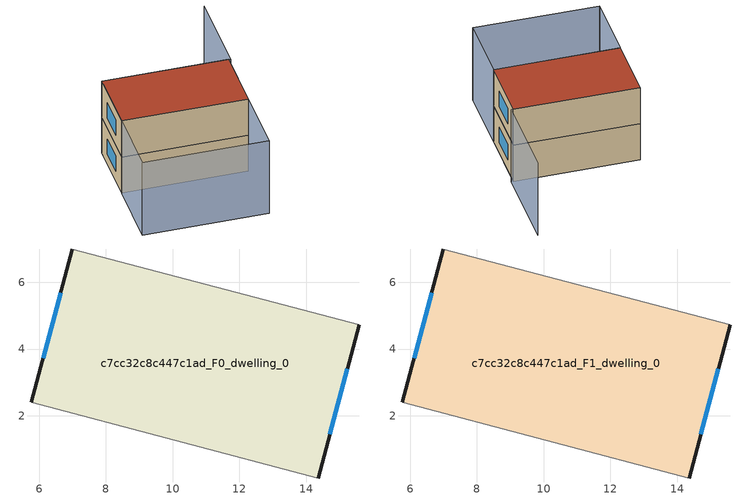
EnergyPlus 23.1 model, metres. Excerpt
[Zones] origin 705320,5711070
c7cc32c8c447c1ad_F0_dwelling_0
 floor ground (EU_floor_Construction): 15.59,4.73 14.36,0.14 5.77,2.41 7,7 z0
 wall outside (EU_wall_Construction): 7,7 5.77,2.41 / 14.36,0.14 15.59,4.73 z0:3
 wall adiabatic (EU_wall_Construction): 15.59,4.73 7,7 / 5.77,2.41 14.36,0.14 z0:3
 window (EU_Window_Construction): 6.65,5.68 6.12,3.72 / 14.71,1.46 15.24,3.41 z0.86:2.14
c7cc32c8c447c1ad_F1_dwelling_0
 floor to c7cc32c8c447c1ad_F0_dwelling_0 (EU_floor_Construction): 15.59,4.73 14.36,0.14 5.77,2.41 7,7 z3
 wall outside (EU_wall_Construction): 7,7 5.77,2.41 / 14.36,0.14 15.59,4.73 z3:6
 wall adiabatic (EU_wall_Construction): 15.59,4.73 7,7 / 5.77,2.41 14.36,0.14 z3:6
 window (EU_Window_Construction): 6.65,5.68 6.12,3.72 / 14.71,1.46 15.24,3.41 z3.86:5.14
 roof outside (EU_roof_Construction): 14.36,0.14 15.59,4.73 7,7 5.77,2.41 z6
shading: 4.52,-2.44 13.08,-4.7 / 17.35,10.84 15.73,4.69 / 15.73,4.69 7,7 / 5.77,2.41 14.36,0.14 / 14.36,0.14 13.08,-4.71 / 13.08,-4.71 4.49,-2.44 / 4.49,-2.44 5.77,2.41 z0:6
[Building]
EU S2 Campaign: North Axis=0; Terrain=City; Solar Distribution=FullExterior
[Site:Location]
London: Latitude=51.5; Longitude=-0.5; Time Zone=0; Elevation=25
[SizingPeriod:WeatherFileDays]
AnnualSizingPeriod: Begin Month=1; Begin Day of Month=1; End Month=12; End Day of Month=31; Day of Week for Start Day=Monday; Use Weather File Daylight Saving Period=No; Use Weather File Rain and Snow Indicators=No
[MATERIAL]
EU_InternalMass_Material: Roughness=MediumRough; Thickness=0.1; Conductivity=1; Density=1800; Specific Heat=900; Thermal Absorptance=0.9; Solar Absorptance=0.7; Visible Absorptance=0.7
[MATERIAL:NOMASS] Roughness=MediumRough; Thermal Absorptance=0.9; Solar Absorptance=0.7; Visible Absorptance=0.7
Name | Thermal Resistance
EU_wall_NoMass | 3.33993
EU_roof_NoMass | 5.24846
EU_floor_NoMass | 4.08214
[WINDOWMATERIAL:SIMPLEGLAZINGSYSTEM]
EU_Window_SimpleGlazing: UFactor=1.72386; Solar Heat Gain Coefficient=0.72; Visible Transmittance=0.72
[CONSTRUCTION]
EU_wall_Construction: EU_wall_NoMass
EU_roof_Construction: EU_roof_NoMass
EU_floor_Construction: EU_floor_NoMass
EU_Window_Construction: EU_Window_SimpleGlazing
EU_InternalMass_Construction: EU_InternalMass_Material
[ZONE] Type=1; Multiplier=1; Ceiling Height=autocalculate; Volume=126.694; Floor Area=autocalculate; Part of Total Floor Area=Yes
c7cc32c8c447c1ad_F0_dwelling_0; c7cc32c8c447c1ad_F1_dwelling_0
[INTERNALMASS] Construction=EU_InternalMass_Construction; Surface Area=42.2311
Name | Zone or ZoneList
c7cc32c8c447c1ad_F0_dwelling_0_EU_InternalMass | c7cc32c8c447c1ad_F0_dwelling_0
c7cc32c8c447c1ad_F1_dwelling_0_EU_InternalMass | c7cc32c8c447c1ad_F1_dwelling_0
[OTHEREQUIPMENT] Fuel Type=Electricity; Design Level Calculation Method=Watts/Area; Power per Zone Floor Area=1; Fraction Latent=0; Fraction Radiant=0; Fraction Lost=0; Carbon Dioxide Generation Rate=0; EndUse Subcategory=EU_Step8_InternalGains
Name | Zone or ZoneList or Space or SpaceList | Schedule
EU_Step8_InternalGain_c7cc32c8c447c1ad_F0_dwelling_0_f000 | c7cc32c8c447c1ad_F0_dwelling_0 | EU_Step8_GainSchedule_c7cc32c8c447c1ad_F0_dwelling_0_f000
EU_Step8_InternalGain_c7cc32c8c447c1ad_F1_dwelling_0_f000 | c7cc32c8c447c1ad_F1_dwelling_0 | EU_Step8_GainSchedule_c7cc32c8c447c1ad_F1_dwelling_0_f000
[ZONEVENTILATION:DESIGNFLOWRATE] Schedule=EU_AlwaysOn; Design Flow Rate Calculation Method=AirChanges/Hour; Air Changes per Hour=0.453648; Ventilation Type=Natural; Fan Pressure Rise=0; Fan Total Efficiency=1; Constant Term Coefficient=1; Temperature Term Coefficient=0; Velocity Term Coefficient=0; Velocity Squared Term Coefficient=0; Minimum Indoor Temperature=-100; Maximum Indoor Temperature=100; Delta Temperature=-100; Minimum Outdoor Temperature=-100; Maximum Outdoor Temperature=100; Maximum Wind Speed=40
Name | Zone or ZoneList or Space or SpaceList
EU_ConstantAir_c7cc32c8c447c1ad_F0_dwelling_0 | c7cc32c8c447c1ad_F0_dwelling_0
EU_ConstantAir_c7cc32c8c447c1ad_F1_dwelling_0 | c7cc32c8c447c1ad_F1_dwelling_0
[HVACTEMPLATE:THERMOSTAT] Constant Heating Setpoint=20; Constant Cooling Setpoint=50
EU_HeatOnly_c7cc32c8c447c1ad_F0_dwelling_0; EU_HeatOnly_c7cc32c8c447c1ad_F1_dwelling_0
[HVACTEMPLATE:ZONE:IDEALLOADSAIRSYSTEM] System Availability Schedule=EU_AlwaysOn; Maximum Heating Supply Air Temperature=50; Minimum Cooling Supply Air Temperature=13; Maximum Heating Supply Air Humidity Ratio=0.0156; Minimum Cooling Supply Air Humidity Ratio=0.0077; Heating Limit=NoLimit; Cooling Limit=NoLimit; Heating Availability Schedule=EU_AlwaysOn; Cooling Availability Schedule=EU_CoolingOff; Dehumidification Control Type=ConstantSensibleHeatRatio; Cooling Sensible Heat Ratio=0.7; Dehumidification Setpoint=60; Humidification Control Type=None; Humidification Setpoint=30; Outdoor Air Method=None; Outdoor Air Flow Rate per Person=0.00944; Outdoor Air Flow Rate per Zone Floor Area=0; Outdoor Air Flow Rate per Zone=0; Demand Controlled Ventilation Type=None; Outdoor Air Economizer Type=NoEconomizer; Heat Recovery Type=None; Sensible Heat Recovery Effectiveness=0.7; Latent Heat Recovery Effectiveness=0.65
Name | Template Thermostat
c7cc32c8c447c1ad_F0_dwelling_0 | EU_HeatOnly_c7cc32c8c447c1ad_F0_dwelling_0
c7cc32c8c447c1ad_F1_dwelling_0 | EU_HeatOnly_c7cc32c8c447c1ad_F1_dwelling_0
[SIZING:ZONE] Zone Cooling Design Supply Air Temperature Input Method=SupplyAirTemperature; Zone Cooling Design Supply Air Temperature=13; Zone Heating Design Supply Air Temperature Input Method=SupplyAirTemperature; Zone Heating Design Supply Air Temperature=50; Zone Cooling Design Supply Air Humidity Ratio=0.008; Zone Heating Design Supply Air Humidity Ratio=0.008; Cooling Design Air Flow Method=DesignDay; Cooling Design Air Flow Rate=0; Cooling Minimum Air Flow per Zone Floor Area=0.000762; Cooling Minimum Air Flow=0; Cooling Minimum Air Flow Fraction=0.2; Heating Design Air Flow Method=DesignDay; Heating Design Air Flow Rate=0; Heating Maximum Air Flow per Zone Floor Area=0.002032; Heating Maximum Air Flow=0.141576; Heating Maximum Air Flow Fraction=0.3; Account for Dedicated Outdoor Air System=No; Dedicated Outdoor Air System Control Strategy=NeutralSupplyAir; Dedicated Outdoor Air Low Setpoint Temperature for Design=autosize; Dedicated Outdoor Air High Setpoint Temperature for Design=autosize; Zone Load Sizing Method=Sensible Load Only No Latent Load; Zone Latent Cooling Design Supply Air Humidity Ratio Input Method=HumidityRatioDifference; Zone Cooling Design Supply Air Humidity Ratio Difference=0.005; Zone Latent Heating Design Supply Air Humidity Ratio Input Method=HumidityRatioDifference; Zone Humidification Design Supply Air Humidity Ratio Difference=0.005
c7cc32c8c447c1ad_F0_dwelling_0; c7cc32c8c447c1ad_F1_dwelling_0
[SCHEDULE:CONSTANT]
Name | Hourly Value
EU_AlwaysOn | 1
EU_CoolingOff | 0
[SCHEDULE:FILE] Column Number=1; Rows to Skip at Top=0; Number of Hours of Data=8760; Column Separator=Comma; Interpolate to Timestep=No; Minutes per Item=60; Adjust Schedule for Daylight Savings=Yes
Name | File
EU_Step8_GainSchedule_c7cc32c8c447c1ad_F0_dwelling_0_f000 | ../../schedules/c7cc32c8c447c1ad/c7cc32c8c447c1ad_F0_dwelling_0_f000_gain.csv
EU_Step8_GainSchedule_c7cc32c8c447c1ad_F1_dwelling_0_f000 | ../../schedules/c7cc32c8c447c1ad/c7cc32c8c447c1ad_F1_dwelling_0_f000_gain.csv
